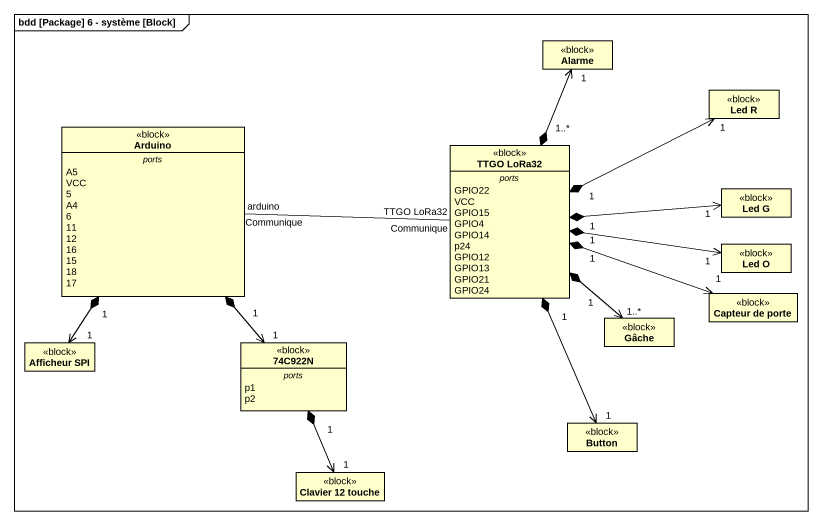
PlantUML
@startuml
mainframe bdd [Package] 6 - système [Block]
hide circle
hide empty members
class Alarme <<block>>
class "Led R" as Led_R <<block>>
class Arduino <<block>> {
  -- ports --
  A5
  VCC
  5
  A4
  6
  11
  12
  16
  15
  18
  17
}
class "TTGO LoRa32" as TTGO_LoRa32 <<block>> {
  -- ports --
  GPIO22
  VCC
  GPIO15
  GPIO4
  GPIO14
  p24
  GPIO12
  GPIO13
  GPIO21
  GPIO24
}
class "Led G" as Led_G <<block>>
class "Led O" as Led_O <<block>>
class "Capteur de porte" as Capteur_de_porte <<block>>
class "Afficheur SPI" as Afficheur_SPI <<block>>
class "74C922N" as c74C922N <<block>> {
  -- ports --
  p1
  p2
}
class Gâche <<block>>
class Button <<block>>
class "Clavier 12 touche" as Clavier_12_touche <<block>>
Arduino "Communique\narduino" -right- "Communique\nTTGO LoRa32" TTGO_LoRa32
Arduino "1" *--> "1" Afficheur_SPI
Arduino "1" *--> "1" c74C922N
TTGO_LoRa32 "1..*" *-up-> "1" Alarme
TTGO_LoRa32 "1" *-right-> "1" Led_R
TTGO_LoRa32 "1" *-right-> "1" Led_G
TTGO_LoRa32 "1" *-right-> "1" Led_O
TTGO_LoRa32 "1" *-right-> "1" Capteur_de_porte
TTGO_LoRa32 "1" *--> "1..*" Gâche
TTGO_LoRa32 "1" *--> "1" Button
c74C922N "1" *--> "1" Clavier_12_touche
@enduml
